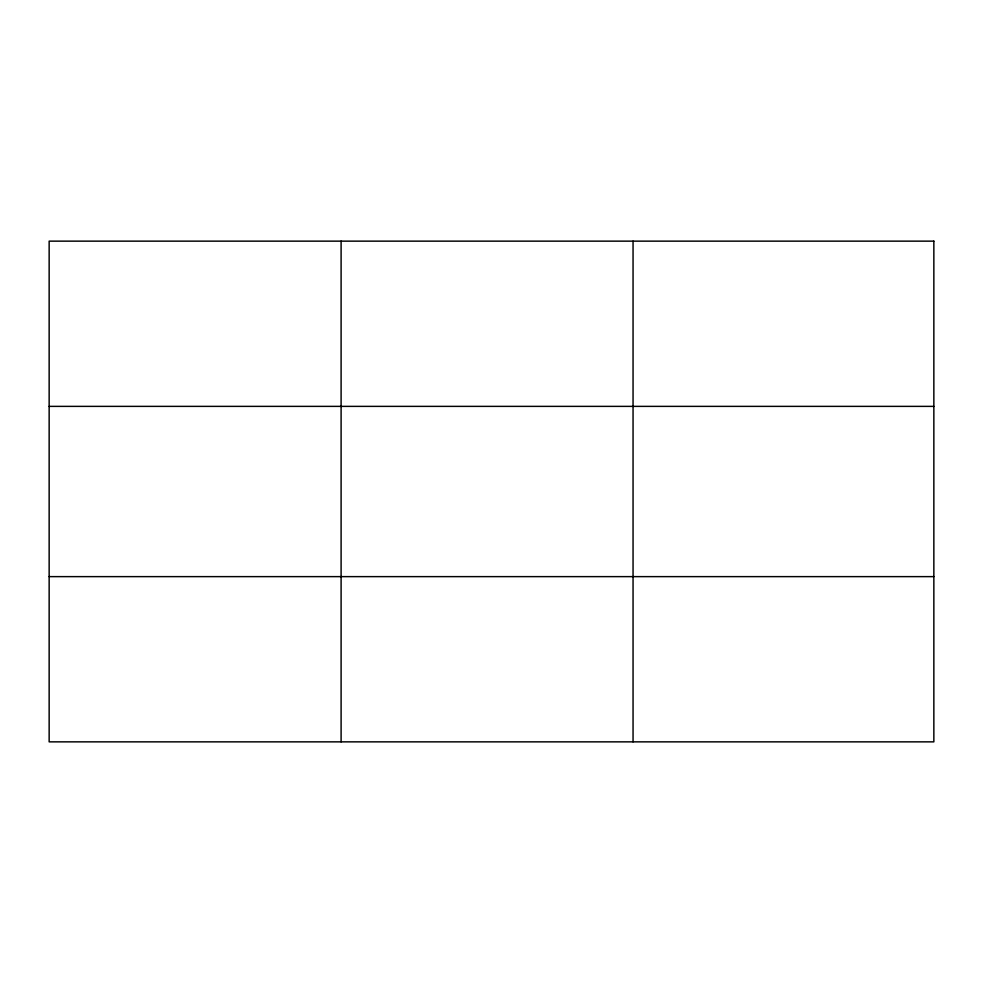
<?xml version="1.0" encoding="UTF-8"?>
<svg xmlns="http://www.w3.org/2000/svg" width="983" height="983" viewBox="0 0 983 983"><rect width="100%" height="100%" fill="white"/><g stroke="black" fill="none" stroke-linecap="round" stroke-linejoin="round"><path stroke-width="1.47" d="M341.101 241.142L341.101 741.858M49.15 406.372L933.85 406.372M49.15 576.628L933.85 576.628M633.052 241.142L633.052 741.858M933.85 241.142L933.85 741.858L49.15 741.858L49.15 241.142L933.85 241.142"/></g></svg>
